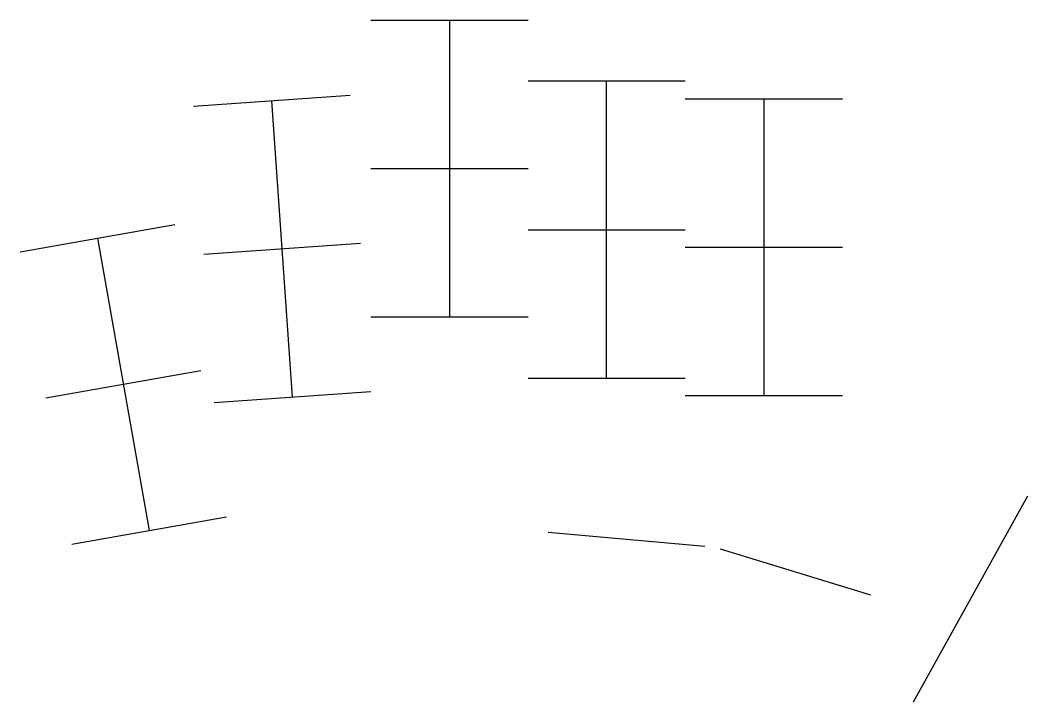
# Model space of a CAD drawing. Header units: millimetres. Extents: x -85 to 30, y -69 to 9.
import ezdxf

# ---------------------------------------------------------------- set-up
doc = ezdxf.new("R2010")
doc.units = ezdxf.units.MM
doc.layers.get('0').update_dxf_attribs({"linetype": 'CONTINUOUS'})

msp = doc.modelspace()

# ---------------------------------------------------------------- linework, layer by layer
for p, q in [((-45, 9), (-27, 9)), ((-36, 9), (-36, -25)), ((-9, 2), (-27, 2)), ((-18, -32), (-18, 2)), ((-65.33, -0.86), (-47.37, 0.4)), ((-9, 0), (9, 0)), ((0, 0), (0, -34)), ((-53.98, -34.15), (-56.35, -0.23)), ((-45, -8), (-27, -8)), ((-85.18, -17.53), (-67.45, -14.4)), ((-27, -15), (-9, -15)), ((-76.31, -15.96), (-70.41, -49.45)), ((-64.14, -17.82), (-46.18, -16.56)), ((-9, -17), (9, -17)), ((-45, -25), (-27, -25)), ((-82.22, -34.27), (-64.5, -31.14)), ((-27, -32), (-9, -32)), ((-62.95, -34.78), (-45, -33.52)), ((-9, -34), (9, -34)), ((17.15, -69.08), (30.24, -45.47)), ((-79.27, -51.01), (-61.55, -47.88)), ((-24.68, -49.66), (-6.75, -51.23)), ((-5.01, -51.57), (12.21, -56.83))]:
    msp.add_line(p, q)

doc.saveas('drawing.dxf')
